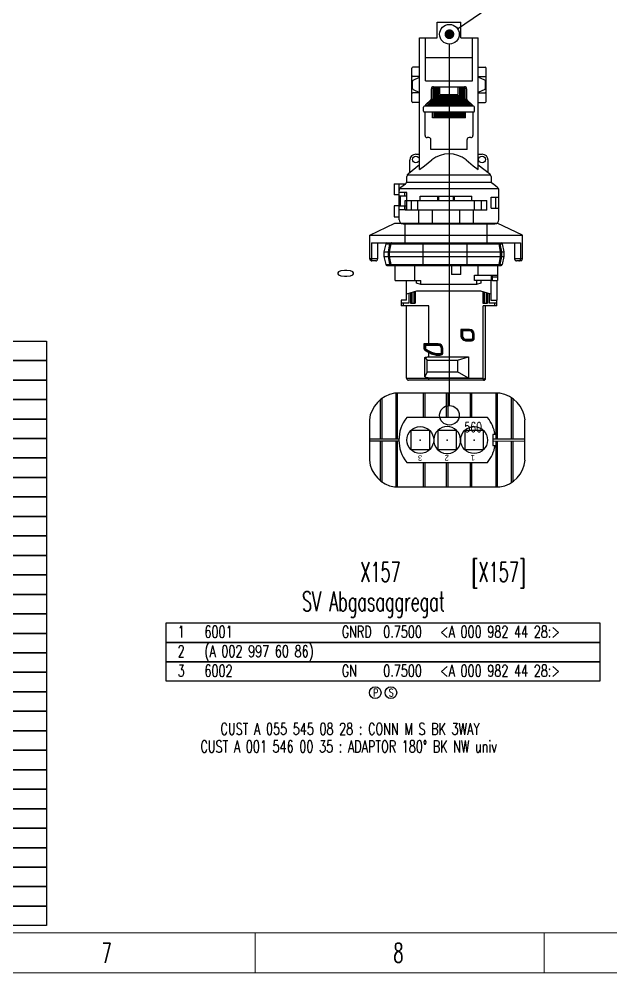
# Model space of a CAD drawing. Extents: x 69 to 1887, y 24 to 936.
# Drawn here: x 525.7 to 677, y 23.8 to 267.6 of the extents above; entities that cross this region are included whole.
import ezdxf

# ---------------------------------------------------------------- set-up
doc = ezdxf.new("R2010")
doc.units = 0
doc.layers.get('0').update_dxf_attribs({"linetype": 'CONTINUOUS'})
doc.layers.add('LAYER_0', color=7, linetype='CONTINUOUS')
doc.styles.add('HS-BUNDLE-DIMENSION', font='ROMANS.SHX', dxfattribs={"width": 0.6, "height": 4})
doc.styles.add('HS-COMP-DESCRIPTION', font='ROMANS.SHX', dxfattribs={"width": 0.6, "height": 5})
doc.styles.add('HS-COMPONENT-FLAGS', font='ROMANS.SHX', dxfattribs={"width": 0.7, "height": 2})
doc.styles.add('HS-DRAWING-FRAME', font='ROMANS.SHX', dxfattribs={"width": 0.6, "height": 5})
doc.styles.add('HS-NODE', font='ROMANS.SHX', dxfattribs={"width": 0.7, "height": 2.5})
doc.styles.add('HS-PART-NO', font='ROMANS.SHX', dxfattribs={"width": 0.7, "height": 3})
doc.styles.add('HS-WIRE', font='ROMANS.SHX', dxfattribs={"width": 0.7, "height": 3})
doc.linetypes.add('ISOFLEX 250 NW 7', pattern='A,0.0001,-0.35,["=",Standard,S=1,R=0,X=-0.35,Y=-0.5],-0.35', length=0.7001)

# ---------------------------------------------------------------- blocks, each defined once
blk = doc.blocks.new('418050023')
at = {"color": 7, "linetype": 'Continuous'}
for p, q in [((-19.6, 0.5), (-20.2, -0.1)), ((-20.2, 0), (-20.2, -18.5)), ((-20.2, 0), (-20.1, 0)), ((-19.7, 0.5), (-0.5, 0.5)), ((-19.6, 0), (-19.6, -18.5)), ((0, 0), (-19.6, 0)), ((-5.7, 0.5), (-5.7, -0.06)), ((0, 0), (0, -18.5)), ((-15.84, -5.47), (-15.84, -0.06)), ((-15.84, -0.06), (-5.7, -0.06)), ((-15.84, -0.06), (-13, -1.6)), ((-13, -4.6), (-13, -1.6)), ((-5.25, -1.6), (-13, -1.6)), ((-5.25, -1.6), (-4.67, -0.35)), ((-5.25, -1.6), (-5.25, -4.6)), ((-4.67, -0.35), (-4.67, -5.3)), ((-13, -4.6), (-15.84, -5.47)), ((-5.25, -4.6), (-13, -4.6)), ((-4.67, -5.3), (-5.25, -4.6)), ((-5.7, -5.47), (-15.84, -5.47)), ((-9.3, -6.6), (-8.9, -6.6)), ((-9.3, -6.6), (-9.3, -7.6)), ((-9.1, -6.6), (-9.1, -7.6)), ((-8.9, -6.6), (-8.9, -7.6)), ((-8.24, -5.9), (-8.6, -5.9)), ((-8.6, -6.3), (-8.6, -5.9)), ((-8.24, -6.1), (-8.6, -6.1)), ((-8.24, -6.3), (-8.6, -6.3)), ((-8.24, -5.9), (-8.24, -6.3)), ((-5.84, -6.94), (-5.74, -6.77)), ((-4.95, -7.46), (-5.84, -6.94)), ((-5.7, -6.56), (-5.8, -6.74)), ((-4.85, -7.28), (-5.74, -6.77)), ((-5.7, -5.47), (-5.7, -6.56)), ((-4.95, -7.46), (-4.85, -7.28)), ((-15.1, -9.6), (-16.6, -9.6)), ((-16.6, -10), (-16.6, -9.6)), ((-15.1, -9.6), (-15.1, -10)), ((-9.3, -7.6), (-8.9, -7.6)), ((-8.1, -8.4), (-4.8, -8.4)), ((-8.1, -8.4), (-8.1, -8.8)), ((-8.1, -8.6), (-4.6, -8.6)), ((-8.1, -8.8), (-4.44, -8.8)), ((-5.7, -8.6), (-5.7, -18.5)), ((-4.8, -7.72), (-4.44, -7.72)), ((-4.8, -8.4), (-4.8, -7.72)), ((-4.6, -8.6), (-4.6, -7.72)), ((-4.44, -8.8), (-4.44, -7.72)), ((-17.3, -10.3), (-17.3, -11.3)), ((-17.3, -10.3), (-16.9, -10.3)), ((-17.3, -11.3), (-16.9, -11.3)), ((-17.1, -10.3), (-17.1, -11.3)), ((-16.9, -10.3), (-16.9, -11.3)), ((-15.1, -9.8), (-16.6, -9.8)), ((-15.1, -10), (-16.6, -10)), ((-16.1, -12.1), (-14.3, -12.1)), ((-16.1, -12.1), (-16.1, -12.5)), ((-14.3, -10.8), (-13.9, -10.8)), ((-14.3, -12.1), (-14.3, -10.8)), ((-14.1, -12.3), (-14.1, -10.8)), ((-13.9, -12.5), (-13.9, -10.8)), ((-16.1, -12.3), (-14.1, -12.3)), ((-16.1, -12.5), (-13.9, -12.5)), ((-23.1, -18.5), (-19.6, -18.5)), ((-23.1, -18.5), (-23.1, -20)), ((-23.1, -19.2), (-21.1, -19.2)), ((-22.6, -18.5), (-22.6, -19.2)), ((-21.1, -21.63), (-21.1, -19.2)), ((-20.68, -21.76), (-20.68, -19.2)), ((-19.52, -19.2), (-20.68, -19.2)), ((-20.36, -21.86), (-20.36, -19.2)), ((-19.84, -22.03), (-19.84, -19.2)), ((-19.52, -22.13), (-19.52, -19.2)), ((-5.7, -18.5), (1.4, -18.5)), ((-2.18, -22.19), (-2.18, -19.2)), ((-1.02, -19.2), (-2.18, -19.2)), ((-1.86, -22.09), (-1.86, -19.2)), ((-1.34, -21.93), (-1.34, -19.2)), ((-1.02, -21.83), (-1.02, -19.2)), ((-0.6, -21.69), (-0.6, -19.2)), ((-0.6, -19.2), (1.4, -19.2)), ((0.9, -19.2), (0.9, -18.5)), ((1.4, -20), (1.4, -18.5)), ((-21.5, -20), (-23.1, -20)), ((-23.1, -25), (-23.1, -20)), ((-21.5, -25), (-21.5, -20)), ((-21.5, -21.5), (-18.99, -22.3)), ((-2.51, -22.3), (0, -21.5)), ((0, -20), (0, -25)), ((0, -20), (1.4, -20)), ((-18.99, -22.3), (-2.51, -22.3)), ((-18.99, -24.3), (-17.87, -24)), ((-18.99, -25), (-18.99, -24.3)), ((-17.87, -24), (-3.63, -24)), ((-17.87, -25), (-17.87, -24)), ((-3.63, -24), (-2.51, -24.3)), ((-3.63, -24), (-3.63, -25)), ((-2.51, -24.3), (-2.51, -25)), ((-22, -25.02), (-23.2, -25.02)), ((-23.2, -28.8), (-23.2, -25.02)), ((-22, -25.93), (-23.2, -25.93)), ((-17.4, -26.37), (-23.2, -26.37)), ((-22, -25), (-17.4, -25)), ((-22, -25), (-22, -26.37)), ((-21.73, -25), (-21.73, -26.37)), ((-18.29, -26.37), (-18.29, -28.8)), ((-17.4, -25), (-17.4, -26.37)), ((-13.9, -26.5), (-13.9, -28.8)), ((-13.9, -26.5), (-11.5, -26.5)), ((-11.5, -28.8), (-11.5, -26.5)), ((2.9, -25), (-3.63, -25)), ((-2.1, -25), (-2.1, -28.8)), ((2.9, -25), (2.9, -28.8)), ((-24.9, -31.1), (-24.44, -29.04)), ((5.34, -29.04), (-24.44, -29.04)), ((-24.24, -31.1), (-23.85, -29.04)), ((5.05, -28.8), (-24.15, -28.8)), ((-23.95, -31.1), (-23.56, -29.04)), ((-15.38, -34.6), (-15.38, -28.8)), ((-4.12, -34.6), (-4.12, -28.8)), ((4.45, -31.1), (4.06, -29.04)), ((4.74, -31.1), (4.35, -29.04)), ((5.8, -31.1), (5.34, -29.04)), ((-29.6, -30.5), (-29.6, -36.6)), ((-29.6, -30.5), (-27.6, -30.5)), ((-29.15, -34.6), (-29.15, -30.5)), ((-29.1, -30), (-28.1, -30)), ((-27.6, -34.6), (-27.6, -30.5)), ((5.8, -31.1), (-24.9, -31.1)), ((-24.9, -32.3), (-24.9, -31.1)), ((-24.24, -32.3), (-24.24, -31.1)), ((-23.95, -32.3), (-23.95, -31.1)), ((4.45, -32.3), (4.45, -31.1)), ((4.74, -32.3), (4.74, -31.1)), ((5.8, -32.3), (5.8, -31.1)), ((7.4, -34.6), (7.4, -30.5)), ((7.4, -30.5), (9.4, -30.5)), ((7.9, -30), (8.9, -30)), ((8.95, -34.6), (8.95, -30.5)), ((9.4, -30.5), (9.4, -36.6)), ((5.8, -32.3), (-24.9, -32.3)), ((-24.44, -34.36), (-24.9, -32.3)), ((-23.85, -34.36), (-24.24, -32.3)), ((-23.56, -34.36), (-23.95, -32.3)), ((4.06, -34.36), (4.45, -32.3)), ((4.35, -34.36), (4.74, -32.3)), ((5.34, -34.36), (5.8, -32.3)), ((8.95, -34.6), (-29.15, -34.6)), ((5.34, -34.36), (-24.44, -34.36)), ((-20.6, -34.6), (-20.6, -39.6)), ((0.4, -34.6), (0.4, -39.6)), ((9.4, -36.6), (-29.6, -36.6)), ((-29.6, -36.6), (-23.17, -39.6)), ((9.4, -36.6), (2.97, -39.6)), ((2.97, -39.6), (-23.17, -39.6)), ((-17.1, -39.6), (-17.1, -43)), ((-13.6, -39.6), (-13.6, -43)), ((-6.6, -39.6), (-6.6, -43)), ((-3.1, -39.6), (-3.1, -43)), ((-20.55, -43), (0.35, -43)), ((-20.55, -43), (-20.55, -45.4)), ((-19.06, -45.4), (-19.06, -43)), ((-17.34, -43), (-17.34, -45.4)), ((-2.86, -43), (-2.86, -45.4)), ((-1.14, -45.4), (-1.14, -43)), ((0.35, -43), (0.35, -45.4)), ((0.35, -45.4), (-20.55, -45.4)), ((-16.7, -45.4), (-16.7, -46.55)), ((-12.24, -45.4), (-12.24, -46.55)), ((-11.96, -45.4), (-11.96, -46.55)), ((-8.24, -45.4), (-8.24, -46.55)), ((-7.96, -45.4), (-7.96, -46.55)), ((-3.5, -45.4), (-3.5, -46.55)), ((-3.5, -46.55), (-16.7, -46.55))]:
    blk.add_line(p, q, dxfattribs=at)
for centre, radius, start, end in [((-19.7, 0), 0.5, 90, 180), ((-0.5, 0), 0.5, 0, 90), ((-8.6, -6.6), 0.7, 90, 180), ((-8.6, -6.6), 0.5, 90, 180), ((-8.6, -6.6), 0.3, 90, 180), ((-8.24, -11.1), 5.2, 60.7637, 90), ((-8.24, -11.1), 5, 60, 90), ((-8.24, -11.1), 4.8, 60, 90), ((-5.1, -7.72), 0.5, 0, 60), ((-16.6, -10.3), 0.7, 90, 180), ((-15.1, -10.8), 1.2, 0, 90), ((-8.1, -7.6), 1.2, 180, 270), ((-8.1, -7.6), 1, 180, 270), ((-8.1, -7.6), 0.8, 180, 270), ((-5.1, -7.72), 0.3, 0, 60), ((-16.1, -11.3), 1.2, 180, 270), ((-16.6, -10.3), 0.5, 90, 180), ((-16.1, -11.3), 1, 180, 270), ((-16.6, -10.3), 0.3, 90, 180), ((-16.1, -11.3), 0.8, 180, 270), ((-15.1, -10.8), 1, 0, 90), ((-15.1, -10.8), 0.8, 0, 90), ((-24.15, -29.1), 0.3, 90, 167.5), ((5.05, -29.1), 0.3, 12.5, 90), ((-29.1, -30.5), 0.5, 101.537, 180), ((-28.1, -30.5), 0.5, 0, 90), ((7.9, -30.5), 0.5, 90, 180), ((8.9, -30.5), 0.5, 0, 90), ((-24.15, -34.3), 0.3, 192.5, 270), ((5.05, -34.3), 0.3, 270, 347.5)]:
    blk.add_arc(centre, radius, start, end, dxfattribs=at)
for points, start_tangent, end_tangent in [([(-19.75, 0.35), (-19.67, 0.25), (-19.62, 0.13), (-19.6, 0)], (0.707107, -0.707107), (0, -1)), ([(-5.7, -0.06), (-5.37, -0.09), (-5.02, -0.19), (-4.67, -0.35)], (1, 0), (0.869808, -0.493391)), ([(-5.64, -6.6), (-5.69, -6.68), (-5.73, -6.75), (-5.74, -6.77)], (-0.499961, -0.866048), (0.866025, -0.5)), ([(-4.67, -5.3), (-5.02, -5.39), (-5.36, -5.45), (-5.7, -5.47)], (-0.952637, -0.304111), (-1, 0)), ([(-5.64, -6.6), (-5.67, -6.58), (-5.7, -6.56)], (-0.858397, 0.512985), (-0.865274, 0.501299)), ([(-4.78, -7.11), (-5.07, -6.94), (-5.35, -6.77), (-5.64, -6.6)], (-0.858397, 0.512985), (-0.858397, 0.512985)), ([(-4.78, -7.11), (-4.82, -7.19), (-4.85, -7.26), (-4.85, -7.28)], (-0.490183, -0.87162), (0.866028, -0.499996)), ([(-4.74, -7.14), (-4.78, -7.11)], (-0.813895, 0.581012), (-0.858583, 0.512675)), ([(-4.44, -7.72), (-4.47, -7.54), (-4.53, -7.37), (-4.64, -7.22), (-4.74, -7.14)], (0.00037, 1), (-0.813895, 0.581012)), ([(-4.6, -8.6), (-4.61, -8.59), (-4.65, -8.55), (-4.7, -8.5), (-4.75, -8.45), (-4.8, -8.4)], (-0.707107, 0.707107), (-0.707107, 0.707107)), ([(-4.44, -8.8), (-4.5, -8.74), (-4.55, -8.68), (-4.58, -8.64), (-4.6, -8.6)], (-0.692061, 0.721839), (0, 1)), ([(-14.1, -12.3), (-14.11, -12.29), (-14.15, -12.25), (-14.2, -12.2), (-14.25, -12.15), (-14.3, -12.1)], (-0.707107, 0.707107), (-0.707107, 0.707107)), ([(-14.1, -12.3), (-14.09, -12.31), (-14.05, -12.35), (-14, -12.4), (-13.95, -12.45), (-13.9, -12.5)], (0.707107, -0.707107), (0.707107, -0.707107)), ([(-23.85, -29.04), (-23.8, -28.91), (-23.71, -28.83), (-23.59, -28.8)], (0.18855, 0.982064), (1, 0)), ([(-23.56, -29.04), (-23.51, -28.91), (-23.5, -28.9)], (0.18855, 0.982064), (0.605705, 0.795689)), ([(-23.5, -28.9), (-23.42, -28.83), (-23.3, -28.8)], (0.605705, 0.795689), (1, 0)), ([(4, -28.9), (3.92, -28.83), (3.8, -28.8)], (-0.605705, 0.795689), (-1, 0)), ([(4.06, -29.04), (4.01, -28.91), (4, -28.9)], (-0.18855, 0.982064), (-0.605705, 0.795689)), ([(4.35, -29.04), (4.3, -28.91), (4.2, -28.83), (4.09, -28.8)], (-0.18855, 0.982064), (-1, 0)), ([(-29.2, -30.01), (-29.17, -30), (-29.13, -30), (-29.1, -30)], (0.979796, 0.2), (1, 0)), ([(-28.96, -30.1), (-29.06, -30.21), (-29.13, -30.35), (-29.15, -30.5)], (-0.794329, -0.607487), (0, -1)), ([(-28.68, -30), (-28.82, -30.02), (-28.96, -30.1)], (-1, 0), (-0.794329, -0.607487)), ([(8.48, -30), (8.62, -30.02), (8.76, -30.1)], (1, 0), (0.794329, -0.607487)), ([(8.76, -30.1), (8.86, -30.21), (8.93, -30.35), (8.95, -30.5)], (0.794329, -0.607487), (0, -1)), ([(-23.59, -34.6), (-23.71, -34.57), (-23.8, -34.49), (-23.85, -34.36)], (-1, 0), (-0.18855, 0.982064)), ([(-23.3, -34.6), (-23.42, -34.57), (-23.51, -34.49), (-23.56, -34.36)], (-1, 0), (-0.18855, 0.982064)), ([(3.8, -34.6), (3.92, -34.57), (4.01, -34.49), (4.06, -34.36)], (1, 0), (0.18855, 0.982064)), ([(4.09, -34.6), (4.2, -34.57), (4.3, -34.49), (4.35, -34.36)], (1, 0), (0.18855, 0.982064))]:
    blk.add_spline(points, degree=3, dxfattribs=dict(at, start_tangent=start_tangent, end_tangent=end_tangent))
at = {"layer": 'LAYER_0', "color": 7}
for points in [[(3.11, 27.77), (-23.86, 27.77)], [(-23.26, 27.77), (-23.27, 16.03)], [(-22.78, 16.03), (-22.78, 27.77)], [(-16.71, 27.78), (-16.71, 21.53)], [(-16.23, 21.53), (-16.23, 27.78)], [(-10.62, 27.77), (-10.62, 21.53)], [(-10.14, 21.53), (-10.13, 27.77)], [(-4.75, 27.77), (-4.75, 21.53)], [(-4.27, 21.53), (-4.27, 27.77)], [(2.28, 27.77), (2.28, 16.03)], [(2.77, 16.03), (2.77, 27.77)], [(-27.24, 26.33), (-27.25, 16.04)], [(-26.76, 16.03), (-26.76, 26.67)], [(6.25, 26.48), (6.24, 16.02)], [(6.73, 16.03), (6.73, 26.13)], [(-30.27, 20.96), (-30.27, 10.65)], [(-0.04, 21.53), (-20.71, 21.53)], [(9.51, 10.65), (9.51, 20.94)], [(-22.62, 14.39), (-22.04, 14.39), (-22.04, 17.19), (-22.62, 17.19)], [(-14.86, 13.39), (-14.85, 18.22), (-19.69, 18.22), (-19.69, 13.39), (-14.86, 13.39)], [(-7.97, 13.39), (-7.97, 18.22), (-12.8, 18.22), (-12.8, 13.39), (-7.97, 13.39)], [(-1.08, 13.38), (-1.07, 18.22), (-5.91, 18.22), (-5.91, 13.39), (-1.08, 13.38)], [(-22.03, 16.03), (-30.27, 16.04)], [(-30.27, 15.55), (-22.03, 15.55)], [(-27.25, 15.55), (-27.25, 5.28)], [(-26.76, 4.94), (-26.76, 15.55)], [(-23.27, 15.55), (-23.27, 3.84)], [(-22.79, 3.84), (-22.78, 15.55)], [(9.51, 16.03), (1.97, 16.03)], [(1.97, 15.55), (9.5, 15.54)], [(2.28, 15.54), (2.28, 3.83)], [(2.76, 3.83), (2.77, 15.54)], [(6.24, 15.54), (6.24, 5.1)], [(6.73, 5.46), (6.73, 15.54)], [(-20.71, 10.07), (-0.04, 10.07)], [(-16.72, 10.07), (-16.72, 3.84)], [(-16.23, 3.84), (-16.23, 10.07)], [(-10.62, 10.07), (-10.62, 3.83)], [(-10.14, 3.83), (-10.14, 10.07)], [(-4.75, 10.07), (-4.75, 3.83)], [(-4.27, 3.83), (-4.27, 10.07)], [(-23.87, 3.84), (3.1, 3.83)]]:
    blk.add_lwpolyline(points, dxfattribs=at)
for centre in [(-17.27, 15.81), (-3.49, 15.8)]:
    blk.add_circle(centre, 3.44, dxfattribs=at)
for centre, radius, start, end in [((-22.62, 20.19), 7.69, 99.344, 174.2545), ((1.86, 20.18), 7.69, 5.7185, 80.6285), ((-13.55, 15.79), 9.17, 141.3145, 171.2195), ((-7.2, 15.79), 9.17, 321.3185, 38.6585), ((-10.38, 15.8), 3.44, 94.0198, 85.9585), ((-10.38, 15.8), 3.44, 85.9585, 94.0198), ((-13.55, 15.79), 9.17, 188.7575, 218.6585), ((-22.62, 11.42), 7.69, 185.7225, 260.6285), ((1.85, 11.42), 7.69, 279.3485, 354.2585)]:
    blk.add_arc(centre, radius, start, end, dxfattribs=at)
for p in [(-17.27, 15.81), (-10.38, 15.8), (-3.49, 15.8)]:
    blk.add_point(p, dxfattribs=at)
for s, p in [('1', (-17.49, 19.62)), ('2', (-10.82, 19.7)), ('3', (-3.99, 19.68))]:
    blk.add_text(s, height=1.45, rotation=359.9885, dxfattribs=at).set_placement(p)
blk = doc.blocks.new('A$C3CD56516')
at = {"layer": 'LAYER_0', "color": 7}
for points in [[(11.05, 51.5), (17.05, 51.5)], [(11.05, 47.5), (11.05, 51.5)], [(17.05, 47.5), (17.05, 51.5)], [(6.55, 13.81), (6.55, 47.5)], [(6.55, 47.5), (11.05, 47.5)], [(8.05, 36.5), (8.05, 47.5)], [(17.05, 47.5), (21.55, 47.5)], [(20.05, 36.5), (20.05, 47.5)], [(21.55, 13.81), (21.55, 47.5)], [(8.05, 42.5), (20.05, 42.5)], [(4.55, 37.85), (4.55, 39.75)], [(6.55, 40), (4.8, 40)], [(21.55, 40), (23.3, 40)], [(23.55, 37.85), (23.55, 39.75)], [(4.55, 37.35), (4.55, 37.85)], [(4.55, 33.65), (4.55, 37.35)], [(6.55, 37.6), (4.8, 37.6)], [(4.89, 36.67), (6.55, 37.47)], [(21.55, 37.6), (23.3, 37.6)], [(23.21, 36.67), (21.55, 37.47)], [(23.55, 37.35), (23.55, 37.85)], [(23.55, 33.65), (23.55, 37.35)], [(4.75, 34.56), (4.75, 36.44)], [(4.89, 34.33), (6.55, 33.52)], [(8.05, 36.5), (20.05, 36.5)], [(9.55, 31.93), (9.55, 34.5)], [(9.8, 34.3), (11.42, 34.3)], [(11.42, 34.55), (9.81, 34.55)], [(9.92, 34.8), (11.42, 34.8)], [(10.05, 35), (11.67, 35)], [(11.67, 33), (11.67, 35)], [(11.67, 35), (16.42, 35)], [(16.42, 33), (16.42, 35)], [(16.42, 35), (18.05, 35)], [(16.67, 34.8), (18.17, 34.8)], [(18.28, 34.55), (16.67, 34.55)], [(16.67, 34.3), (18.3, 34.3)], [(18.55, 34.5), (18.55, 31.97)], [(23.21, 34.33), (21.55, 33.52)], [(23.35, 34.56), (23.35, 36.44)], [(4.55, 33.15), (4.55, 33.65)], [(4.55, 31.25), (4.55, 33.15)], [(6.55, 33.4), (4.8, 33.4)], [(9.76, 31.8), (18.33, 31.8)], [(11.42, 34.05), (9.8, 34.05)], [(9.8, 33.8), (11.42, 33.8)], [(11.42, 33.55), (9.8, 33.55)], [(9.8, 33.3), (11.42, 33.3)], [(11.42, 33.05), (9.8, 33.05)], [(9.8, 32.8), (18.3, 32.8)], [(18.3, 32.55), (9.8, 32.55)], [(9.8, 32.3), (18.3, 32.3)], [(18.3, 32.05), (9.8, 32.05)], [(11.67, 33), (16.42, 33)], [(18.3, 34.05), (16.67, 34.05)], [(16.67, 33.8), (18.3, 33.8)], [(18.3, 33.55), (16.67, 33.55)], [(16.67, 33.3), (18.3, 33.3)], [(18.3, 33.05), (16.67, 33.05)], [(21.55, 33.4), (23.3, 33.4)], [(23.55, 33.15), (23.55, 33.65)], [(23.55, 31.25), (23.55, 33.15)], [(6.55, 31), (4.8, 31)], [(7.55, 28.78), (7.55, 29.78)], [(7.95, 30.03), (7.8, 30.03)], [(20.15, 30.03), (7.95, 30.03)], [(9.41, 31.62), (8.08, 30.38)], [(19.89, 30.05), (8.2, 30.05)], [(8.29, 30.3), (19.81, 30.3)], [(19.58, 30.55), (8.52, 30.55)], [(8.79, 30.8), (19.31, 30.8)], [(19.04, 31.05), (9.05, 31.05)], [(9.32, 31.3), (18.78, 31.3)], [(18.51, 31.55), (9.59, 31.55)], [(18.71, 31.6), (19.99, 30.4)], [(20.3, 30.03), (20.15, 30.03)], [(20.55, 28.78), (20.55, 29.78)], [(21.55, 31), (23.3, 31)], [(9.8, 28.53), (7.8, 28.53)], [(7.95, 22.5), (7.95, 28.53)], [(9.8, 27.03), (9.8, 28.53)], [(18.3, 28.53), (9.8, 28.53)], [(18.3, 27.03), (9.8, 27.03)], [(10.05, 28.3), (18.05, 28.3)], [(18.05, 28.05), (10.05, 28.05)], [(10.05, 27.8), (18.05, 27.8)], [(18.05, 27.55), (10.05, 27.55)], [(10.05, 27.3), (18.05, 27.3)], [(18.05, 27.05), (10.05, 27.05)], [(18.3, 27.03), (18.3, 28.53)], [(20.3, 28.53), (18.3, 28.53)], [(20.15, 28.53), (20.15, 22.5)], [(8.92, 22), (8.45, 22)], [(19.65, 22), (19.17, 22)], [(9.42, 19), (9.42, 21.5)], [(18.67, 19), (18.67, 21.5)], [(5.55, 17.75), (6.55, 17.75)], [(18.67, 19), (9.42, 19)], [(21.55, 17.75), (22.55, 17.75)], [(3.68, 12.8), (6.55, 15.09)], [(4.05, 13.1), (4.05, 16.25)], [(6.55, 13.81), (7.82, 14.82)], [(7.82, 14.82), (9.69, 16.31)], [(18.41, 16.31), (20.27, 14.82)], [(20.27, 14.82), (21.55, 13.81)], [(21.55, 15.08), (24.42, 12.8)], [(24.05, 13.1), (24.05, 16.25)], [(3.42, 12.5), (24.66, 12.5)], [(0, 10.22), (2.9, 10.22)], [(0, 10.22), (0, 7.35)], [(1.3, 1.72), (1.3, 10.22)], [(1.7, 9.3), (2.9, 10.2)], [(24.93, 10.5), (3.17, 10.5)], [(3.3, 11), (3.3, 12.02)], [(24.8, 12.02), (24.8, 11)], [(26.4, 9.3), (25.16, 10.23)], [(1.3, 7.35), (0, 7.35)], [(1.3, 1), (1.3, 8.5)], [(3.3, 8), (1.3, 8)], [(1.43, 9), (26.65, 9)], [(2.8, 7), (2.8, 8)], [(3.3, 3.5), (3.3, 8)], [(26.8, 1), (26.8, 8.5)], [(3.3, 7), (1.3, 7)], [(1.58, 7), (1.58, 4.5)], [(24.8, 4), (24.8, 6.75)], [(24.8, 6.75), (26.8, 6.75)], [(26.05, 4), (26.05, 6.75)], [(1.3, 4.6), (0, 4.6)], [(0, 4.6), (0, 1.72)], [(3.3, 4.5), (1.3, 4.5)], [(3.3, 3.5), (1.3, 3.5)], [(2.8, 3.5), (2.8, 4.5)], [(24.8, 4), (26.8, 4)], [(0, 1.72), (1.3, 1.72)], [(2.3, 0), (25.8, 0)]]:
    blk.add_lwpolyline(points, dxfattribs=at)
for centre in [(5.59, 16.4), (22.51, 16.4)]:
    blk.add_circle(centre, 0.875, dxfattribs=at)
for centre, radius, start, end in [((4.8, 39.75), 0.25, 90, 180), ((23.3, 39.75), 0.25, 0, 90), ((4.8, 37.85), 0.25, 180, 270), ((5, 36.44), 0.25, 115.89, 180), ((23.1, 36.44), 0.25, 0, 64.107), ((23.3, 37.85), 0.25, 270, 0), ((5, 34.56), 0.25, 180, 244.07), ((10.05, 34.5), 0.5, 90, 180), ((18.05, 34.5), 0.5, 0, 90), ((23.1, 34.56), 0.25, 295.93, 0), ((4.8, 33.15), 0.25, 90, 180), ((9.05, 31.97), 0.5, 313.14, 0), ((19.05, 31.97), 0.5, 180, 226.85), ((23.3, 33.15), 0.25, 0, 90), ((4.8, 31.25), 0.25, 180, 270), ((7.8, 29.78), 0.25, 90, 180), ((8.45, 30.03), 0.5, 133.19, 180), ((19.65, 30.03), 0.5, 0, 46.832), ((20.3, 29.78), 0.25, 0, 90), ((23.3, 31.25), 0.25, 270, 0), ((7.8, 28.78), 0.25, 180, 270), ((20.3, 28.78), 0.25, 270, 0), ((8.45, 22.5), 0.5, 180, 270), ((8.92, 21.5), 0.5, 0, 90), ((19.17, 21.5), 0.5, 90, 180), ((19.65, 22.5), 0.5, 270, 0.0488), ((5.55, 16.25), 1.5, 90, 180), ((14.05, 10.83), 7, 51.488, 128.5), ((22.55, 16.25), 1.5, 0, 90), ((4.3, 12.02), 1, 128.49, 180), ((23.8, 12.02), 1, 0, 51.593), ((2.3, 11), 1, 306.93, 0), ((25.8, 11), 1, 180, 233.03), ((2.3, 8.5), 1, 126.83, 180), ((25.8, 8.5), 1, 0, 53.156), ((2.3, 1), 1, 180, 270), ((25.8, 1), 1, 270, 0)]:
    blk.add_arc(centre, radius, start, end, dxfattribs=at)
blk = doc.blocks.new('418889500')
at = {"layer": 'LAYER_0', "color": 7, "linetype": 'Continuous'}
blk.add_blockref('A$C3CD56516', (-0.1, -0.06), dxfattribs=at)

msp = doc.modelspace()

# ---------------------------------------------------------------- linework, layer by layer
at = {"color": 7, "lineweight": 20, "ltscale": 3}
for p, q in [((1546.82, 34.03), (80.11, 34.03)), ((512.42, 34.03), (586.11, 34.03)), ((586.11, 34.03), (586.11, 23.76)), ((659.95, 34.03), (733.9, 34.03)), ((659.95, 23.76), (659.95, 34.03)), ((1557.93, 23.76), (69, 23.76)), ((586.11, 23.76), (512.42, 23.76)), ((733.9, 23.76), (659.95, 23.76))]:
    msp.add_line(p, q, dxfattribs=at)
at = {"color": 7, "lineweight": 20}
msp.add_line((68.93, 23.76), (1557.93, 23.76), dxfattribs=at)
at = {"color": 7, "linetype": 'ISOFLEX 250 NW 7', "ltscale": 8}
msp.add_lwpolyline([(637.82, 265.09), (790.82, 369.31)], dxfattribs=at)
at = {"color": 7, "linetype": 'Continuous'}
msp.add_lwpolyline([(635.13, 263.68, 1.25, 1.25, 1), (636.38, 263.68, 1.25, 1.25, 1)], format="xyseb", close=True, dxfattribs=at)
at = {"color": 7, "ltscale": 8}
msp.add_lwpolyline([(635.75, 168.78), (635.75, 261.18)], dxfattribs=at)
at = {"color": 250, "linetype": 'Continuous'}
for points in [[(419.81, 180.27), (419.81, 185.25), (532.71, 185.25), (532.71, 180.27), (419.81, 180.27)], [(419.81, 175.29), (419.81, 180.27), (532.71, 180.27), (532.71, 175.29), (419.81, 175.29)], [(419.81, 170.31), (419.81, 175.29), (532.71, 175.29), (532.71, 170.31), (419.81, 170.31)], [(419.81, 165.33), (419.81, 170.31), (532.71, 170.31), (532.71, 165.33), (419.81, 165.33)], [(419.81, 160.35), (419.81, 165.33), (532.71, 165.33), (532.71, 160.35), (419.81, 160.35)], [(419.81, 155.37), (419.81, 160.35), (532.71, 160.35), (532.71, 155.37), (419.81, 155.37)], [(419.81, 150.39), (419.81, 155.37), (532.71, 155.37), (532.71, 150.39), (419.81, 150.39)], [(419.81, 145.41), (419.81, 150.39), (532.71, 150.39), (532.71, 145.41), (419.81, 145.41)], [(419.81, 140.43), (419.81, 145.41), (532.71, 145.41), (532.71, 140.43), (419.81, 140.43)], [(419.81, 135.45), (419.81, 140.43), (532.71, 140.43), (532.71, 135.45), (419.81, 135.45)], [(419.81, 130.47), (419.81, 135.45), (532.71, 135.45), (532.71, 130.47), (419.81, 130.47)], [(419.81, 125.49), (419.81, 130.47), (532.71, 130.47), (532.71, 125.49), (419.81, 125.49)], [(419.81, 120.51), (419.81, 125.49), (532.71, 125.49), (532.71, 120.51), (419.81, 120.51)], [(419.81, 115.53), (419.81, 120.51), (532.71, 120.51), (532.71, 115.53), (419.81, 115.53)], [(419.81, 110.55), (419.81, 115.53), (532.71, 115.53), (532.71, 110.55), (419.81, 110.55)], [(563.33, 108.25), (563.33, 113.23), (674.23, 113.23), (674.23, 108.25), (563.33, 108.25)], [(419.81, 105.57), (419.81, 110.55), (532.71, 110.55), (532.71, 105.57), (419.81, 105.57)], [(563.33, 103.27), (563.33, 108.25), (674.23, 108.25), (674.23, 103.27), (563.33, 103.27)], [(419.81, 100.59), (419.81, 105.57), (532.71, 105.57), (532.71, 100.59), (419.81, 100.59)], [(563.33, 98.29), (563.33, 103.27), (674.23, 103.27), (674.23, 98.29), (563.33, 98.29)], [(419.81, 95.61), (419.81, 100.59), (532.71, 100.59), (532.71, 95.61), (419.81, 95.61)], [(419.81, 90.63), (419.81, 95.61), (532.71, 95.61), (532.71, 90.63), (419.81, 90.63)], [(419.81, 85.65), (419.81, 90.63), (532.71, 90.63), (532.71, 85.65), (419.81, 85.65)], [(419.81, 80.67), (419.81, 85.65), (532.71, 85.65), (532.71, 80.67), (419.81, 80.67)], [(419.81, 75.69), (419.81, 80.67), (532.71, 80.67), (532.71, 75.69), (419.81, 75.69)], [(419.81, 70.71), (419.81, 75.69), (532.71, 75.69), (532.71, 70.71), (419.81, 70.71)], [(419.81, 65.73), (419.81, 70.71), (532.71, 70.71), (532.71, 65.73), (419.81, 65.73)], [(419.81, 60.75), (419.81, 65.73), (532.71, 65.73), (532.71, 60.75), (419.81, 60.75)], [(419.81, 55.77), (419.81, 60.75), (532.71, 60.75), (532.71, 55.77), (419.81, 55.77)], [(419.81, 50.79), (419.81, 55.77), (532.71, 55.77), (532.71, 50.79), (419.81, 50.79)], [(419.81, 45.81), (419.81, 50.79), (532.71, 50.79), (532.71, 45.81), (419.81, 45.81)], [(419.81, 40.83), (419.81, 45.81), (532.71, 45.81), (532.71, 40.83), (419.81, 40.83)], [(419.81, 35.85), (419.81, 40.83), (532.71, 40.83), (532.71, 35.85), (419.81, 35.85)]]:
    msp.add_lwpolyline(points, dxfattribs=at)
at = {"color": 7, "linetype": 'Continuous'}
for centre in [(635.75, 263.68), (635.75, 166.28)]:
    msp.add_circle(centre, 2.5, dxfattribs=at)
at = {"color": 250, "linetype": 'Continuous'}
for centre in [(616.79, 95.38), (620.79, 95.38)]:
    msp.add_circle(centre, 1.5, dxfattribs=at)

# ---------------------------------------------------------------- block references
at = {"color": 1, "lineweight": 20}
msp.add_blockref('418889500', (621.69, 215.32), dxfattribs=at)
at = {"color": 1, "lineweight": 20, "rotation": 180}
msp.add_blockref('418050023', (624.8, 175.75), dxfattribs=at)

# ---------------------------------------------------------------- texts
at = {"color": 7, "linetype": 'Continuous', "ltscale": 8, "style": 'HS-BUNDLE-DIMENSION', "width": 0.6}
msp.add_text('0', height=4, rotation=90, dxfattribs=at).set_placement((611.22, 201.54))
at = {"color": 7, "linetype": 'Continuous'}
for s, height, style, width, p in [('560', 2.5, 'HS-NODE', 0.7, (639.58, 161.99)), (' [X157]', 5, 'HS-COMP-DESCRIPTION', 0.6, (639.37, 123.73)), ('X157', 5, 'HS-COMP-DESCRIPTION', 0.6, (613.01, 123.73)), ('SV Abgasaggregat', 5, 'HS-COMP-DESCRIPTION', 0.6, (598.08, 116.23)), (' 1  ', 3, 'HS-WIRE', 0.7, (564.83, 109.45)), ('6001 ', 3, 'HS-WIRE', 0.7, (573.13, 109.45)), ('GNRD ', 3, 'HS-WIRE', 0.7, (608.23, 109.45)), ('0.7500 ', 3, 'HS-WIRE', 0.7, (618.83, 109.45)), (' <A 000 982 44 28:>  ', 3, 'HS-WIRE', 0.7, (631.93, 109.45)), (' 2  ', 3, 'HS-WIRE', 0.7, (564.83, 104.47)), ('(A 002 997 60 86) ', 3, 'HS-WIRE', 0.7, (573.13, 104.47)), (' 3  ', 3, 'HS-WIRE', 0.7, (564.83, 99.49)), ('6002 ', 3, 'HS-WIRE', 0.7, (573.13, 99.49)), ('GN ', 3, 'HS-WIRE', 0.7, (608.23, 99.49)), ('0.7500 ', 3, 'HS-WIRE', 0.7, (618.83, 99.49)), (' <A 000 982 44 28:>  ', 3, 'HS-WIRE', 0.7, (631.93, 99.49)), ('CUST A 055 545 08 28 : CONN M S BK 3WAY', 3, 'HS-PART-NO', 0.7, (577.24, 84.63)), ('CUST A 001 546 00 35 : ADAPTOR 180° BK NW univ', 3, 'HS-PART-NO', 0.7, (572.09, 80.13))]:
    msp.add_text(s, height=height, dxfattribs=dict(at, style=style, width=width)).set_placement(p)
at = {"color": 250, "linetype": 'Continuous', "style": 'HS-COMPONENT-FLAGS', "width": 0.7}
for s, p in [('P', (616.29, 94.38)), ('S', (620.29, 94.38))]:
    msp.add_text(s, height=2, dxfattribs=at).set_placement(p)
at = {"color": 7, "lineweight": 20, "style": 'HS-DRAWING-FRAME', "width": 0.6}
for s, p in [('7', (546.83, 26.34)), ('8', (621.41, 26.4))]:
    msp.add_text(s, height=5, dxfattribs=at).set_placement(p)

doc.saveas('drawing.dxf')
